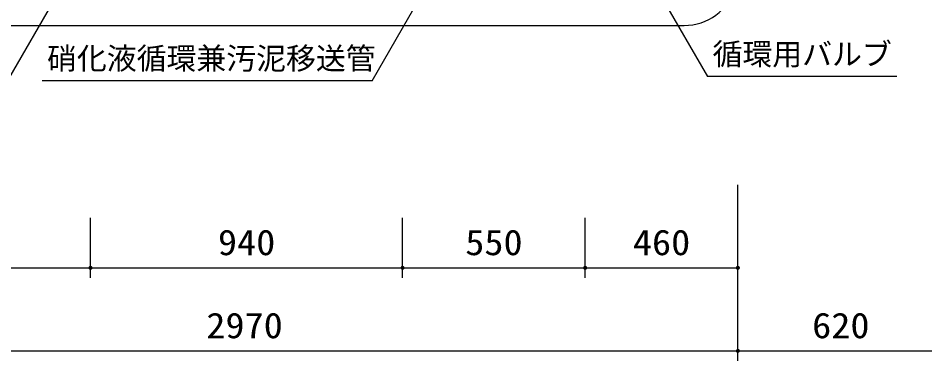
# Model space of a CAD drawing. Units: millimetres, scale not verified. Extents: x -8910 to 8910, y -6308 to 6308.
# Drawn here: x -5551 to -2820, y -176 to 855 of the extents above; entities that cross this region are included whole.
import ezdxf
from ezdxf.enums import TextEntityAlignment as Align

# ---------------------------------------------------------------- set-up
doc = ezdxf.new("R2010")
doc.units = ezdxf.units.MM
doc.header["$LTSCALE"] = 30
doc.layers.add('0-3_空気管', color=3, linetype='Continuous', lineweight=25)
doc.layers.add('0-5_製作', color=5, linetype='Continuous', lineweight=25)
doc.styles.add('ＭＳ ゴシック', font='')
doc.styles.get('ＭＳ ゴシック').set_extended_font_data('MS Gothic')

msp = doc.modelspace()

# ---------------------------------------------------------------- linework, layer by layer
at = {"layer": '0-3_空気管'}
for p, q in [((-4485.24, 666), (-4131.27, 1279.1)), ((-3818.2, 1274.51), (-3474.39, 679.02)), ((-5267.74, 1214.08), (-5580.47, 672.4)), ((-6191.78, 833.13), (-3544.54, 833.13)), ((-4485.24, 666), (-5479.31, 666)), ((-2904.68, 679.02), (-3474.39, 679.02))]:
    msp.add_line(p, q, dxfattribs=at)
msp.add_arc((-3544.54, 993.13), 160, 270, 342.9709, dxfattribs=at)
at = {"layer": '0-5_製作', "color": 2}
for p, q in [((-3383.14, 73.55), (-3383.14, 353.55)), ((-5333.16, 73.55), (-5333.16, 253.55)), ((-4393.16, 73.55), (-4393.16, 253.55)), ((-3843.17, 73.55), (-3843.17, 253.55)), ((-6353.18, 103.55), (-5333.16, 103.55)), ((-5333.16, 103.55), (-4393.16, 103.55)), ((-4393.16, 103.55), (-3843.17, 103.55)), ((-3843.17, 103.55), (-3383.14, 103.55)), ((-3383.14, -176.45), (-3383.14, 103.55)), ((-6353.18, -146.45), (-3383.14, -146.45)), ((-3383.14, -146.45), (-2763.16, -146.45))]:
    msp.add_line(p, q, dxfattribs=at)
at = {"layer": '0-5_製作'}
for points in [[(-5334.65, 109.36), (-5333.16, 103.55), (-5335.37, 109.13)], [(-5333.91, 109.5), (-5333.16, 103.55), (-5334.65, 109.36)], [(-5333.16, 109.55), (-5333.16, 103.55), (-5333.91, 109.5)], [(-5332.78, 109.54), (-5333.16, 103.55), (-5333.16, 109.55)], [(-5332.78, 109.54), (-5327.16, 103.55), (-5333.16, 103.55)], [(-5332.04, 109.44), (-5327.16, 103.55), (-5332.78, 109.54)], [(-5331.31, 109.26), (-5327.16, 103.55), (-5332.04, 109.44)], [(-5330.61, 108.98), (-5327.16, 103.55), (-5331.31, 109.26)], [(-4394.65, 109.36), (-4393.16, 103.55), (-4395.37, 109.13)], [(-4393.91, 109.5), (-4393.16, 103.55), (-4394.65, 109.36)], [(-4393.16, 109.55), (-4393.16, 103.55), (-4393.91, 109.5)], [(-4392.79, 109.54), (-4393.16, 103.55), (-4393.16, 109.55)], [(-4392.79, 109.54), (-4387.16, 103.55), (-4393.16, 103.55)], [(-4392.04, 109.44), (-4387.16, 103.55), (-4392.79, 109.54)], [(-4391.31, 109.26), (-4387.16, 103.55), (-4392.04, 109.44)], [(-4390.61, 108.98), (-4387.16, 103.55), (-4391.31, 109.26)], [(-3844.66, 109.36), (-3843.17, 103.55), (-3845.37, 109.13)], [(-3843.92, 109.5), (-3843.17, 103.55), (-3844.66, 109.36)], [(-3843.17, 109.55), (-3843.17, 103.55), (-3843.92, 109.5)], [(-3842.79, 109.54), (-3843.17, 103.55), (-3843.17, 109.55)], [(-3842.79, 109.54), (-3837.17, 103.55), (-3843.17, 103.55)], [(-3842.04, 109.44), (-3837.17, 103.55), (-3842.79, 109.54)], [(-3841.31, 109.26), (-3837.17, 103.55), (-3842.04, 109.44)], [(-3840.61, 108.98), (-3837.17, 103.55), (-3841.31, 109.26)], [(-3384.63, 109.36), (-3383.14, 103.55), (-3385.35, 109.13)], [(-3383.89, 109.5), (-3383.14, 103.55), (-3384.63, 109.36)], [(-3383.14, 109.55), (-3383.14, 103.55), (-3383.89, 109.5)], [(-3382.76, 109.54), (-3383.14, 103.55), (-3383.14, 109.55)], [(-3382.76, 109.54), (-3377.14, 103.55), (-3383.14, 103.55)], [(-3382.02, 109.44), (-3377.14, 103.55), (-3382.76, 109.54)], [(-3381.29, 109.26), (-3377.14, 103.55), (-3382.02, 109.44)], [(-3380.59, 108.98), (-3377.14, 103.55), (-3381.29, 109.26)], [(-5339.15, 103.93), (-5333.16, 103.55), (-5339.16, 103.55)], [(-5333.16, 103.55), (-5339.11, 102.8), (-5339.16, 103.55)], [(-5339.05, 104.67), (-5333.16, 103.55), (-5339.15, 103.93)], [(-5333.16, 103.55), (-5338.97, 102.06), (-5339.11, 102.8)], [(-5338.87, 105.4), (-5333.16, 103.55), (-5339.05, 104.67)], [(-5333.16, 103.55), (-5338.74, 101.34), (-5338.97, 102.06)], [(-5338.59, 106.1), (-5333.16, 103.55), (-5338.87, 105.4)], [(-5333.16, 103.55), (-5338.42, 100.66), (-5338.74, 101.34)], [(-5338.23, 106.76), (-5333.16, 103.55), (-5338.59, 106.1)], [(-5333.16, 103.55), (-5338.01, 100.02), (-5338.42, 100.66)], [(-5337.78, 107.37), (-5333.16, 103.55), (-5338.23, 106.76)], [(-5333.16, 103.55), (-5337.53, 99.44), (-5338.01, 100.02)], [(-5337.27, 107.92), (-5333.16, 103.55), (-5337.78, 107.37)], [(-5333.16, 103.55), (-5336.99, 98.93), (-5337.53, 99.44)], [(-5336.69, 108.4), (-5333.16, 103.55), (-5337.27, 107.92)], [(-5333.16, 103.55), (-5336.38, 98.48), (-5336.99, 98.93)], [(-5336.05, 108.81), (-5333.16, 103.55), (-5336.69, 108.4)], [(-5333.16, 103.55), (-5335.72, 98.12), (-5336.38, 98.48)], [(-5335.37, 109.13), (-5333.16, 103.55), (-5336.05, 108.81)], [(-5333.16, 103.55), (-5335.01, 97.84), (-5335.72, 98.12)], [(-5333.16, 103.55), (-5334.29, 97.66), (-5335.01, 97.84)], [(-5333.16, 103.55), (-5333.54, 97.56), (-5334.29, 97.66)], [(-5333.16, 103.55), (-5333.16, 97.55), (-5333.54, 97.56)], [(-5327.16, 103.55), (-5333.16, 97.55), (-5333.16, 103.55)], [(-5327.16, 103.55), (-5332.41, 97.6), (-5333.16, 97.55)], [(-5327.16, 103.55), (-5331.67, 97.74), (-5332.41, 97.6)], [(-5327.16, 103.55), (-5330.95, 97.97), (-5331.67, 97.74)], [(-5327.16, 103.55), (-5330.27, 98.29), (-5330.95, 97.97)], [(-5329.95, 108.62), (-5327.16, 103.55), (-5330.61, 108.98)], [(-5327.16, 103.55), (-5329.63, 98.7), (-5330.27, 98.29)], [(-5329.34, 108.17), (-5327.16, 103.55), (-5329.95, 108.62)], [(-5327.16, 103.55), (-5329.05, 99.18), (-5329.63, 98.7)], [(-5328.79, 107.66), (-5327.16, 103.55), (-5329.34, 108.17)], [(-5327.16, 103.55), (-5328.54, 99.72), (-5329.05, 99.18)], [(-5328.31, 107.08), (-5327.16, 103.55), (-5328.79, 107.66)], [(-5327.16, 103.55), (-5328.09, 100.33), (-5328.54, 99.72)], [(-5327.9, 106.44), (-5327.16, 103.55), (-5328.31, 107.08)], [(-5327.16, 103.55), (-5327.73, 100.99), (-5328.09, 100.33)], [(-5327.58, 105.76), (-5327.16, 103.55), (-5327.9, 106.44)], [(-5327.16, 103.55), (-5327.45, 101.7), (-5327.73, 100.99)], [(-5327.35, 105.04), (-5327.16, 103.55), (-5327.58, 105.76)], [(-5327.16, 103.55), (-5327.27, 102.43), (-5327.45, 101.7)], [(-5327.21, 104.3), (-5327.16, 103.55), (-5327.35, 105.04)], [(-5327.16, 103.55), (-5327.17, 103.17), (-5327.27, 102.43)], [(-4399.15, 103.93), (-4393.16, 103.55), (-4399.16, 103.55)], [(-4393.16, 103.55), (-4399.12, 102.8), (-4399.16, 103.55)], [(-4399.06, 104.67), (-4393.16, 103.55), (-4399.15, 103.93)], [(-4393.16, 103.55), (-4398.97, 102.06), (-4399.12, 102.8)], [(-4398.87, 105.4), (-4393.16, 103.55), (-4399.06, 104.67)], [(-4393.16, 103.55), (-4398.74, 101.34), (-4398.97, 102.06)], [(-4398.59, 106.1), (-4393.16, 103.55), (-4398.87, 105.4)], [(-4393.16, 103.55), (-4398.42, 100.66), (-4398.74, 101.34)], [(-4398.23, 106.76), (-4393.16, 103.55), (-4398.59, 106.1)], [(-4393.16, 103.55), (-4398.02, 100.02), (-4398.42, 100.66)], [(-4397.79, 107.37), (-4393.16, 103.55), (-4398.23, 106.76)], [(-4393.16, 103.55), (-4397.54, 99.44), (-4398.02, 100.02)], [(-4397.27, 107.92), (-4393.16, 103.55), (-4397.79, 107.37)], [(-4393.16, 103.55), (-4396.99, 98.93), (-4397.54, 99.44)], [(-4396.69, 108.4), (-4393.16, 103.55), (-4397.27, 107.92)], [(-4393.16, 103.55), (-4396.38, 98.48), (-4396.99, 98.93)], [(-4396.05, 108.81), (-4393.16, 103.55), (-4396.69, 108.4)], [(-4393.16, 103.55), (-4395.72, 98.12), (-4396.38, 98.48)], [(-4395.37, 109.13), (-4393.16, 103.55), (-4396.05, 108.81)], [(-4393.16, 103.55), (-4395.02, 97.84), (-4395.72, 98.12)], [(-4393.16, 103.55), (-4394.29, 97.66), (-4395.02, 97.84)], [(-4393.16, 103.55), (-4393.54, 97.56), (-4394.29, 97.66)], [(-4393.16, 103.55), (-4393.16, 97.55), (-4393.54, 97.56)], [(-4387.16, 103.55), (-4393.16, 97.55), (-4393.16, 103.55)], [(-4387.16, 103.55), (-4392.41, 97.6), (-4393.16, 97.55)], [(-4387.16, 103.55), (-4391.67, 97.74), (-4392.41, 97.6)], [(-4387.16, 103.55), (-4390.95, 97.97), (-4391.67, 97.74)], [(-4387.16, 103.55), (-4390.27, 98.29), (-4390.95, 97.97)], [(-4389.95, 108.62), (-4387.16, 103.55), (-4390.61, 108.98)], [(-4387.16, 103.55), (-4389.64, 98.7), (-4390.27, 98.29)], [(-4389.34, 108.17), (-4387.16, 103.55), (-4389.95, 108.62)], [(-4387.16, 103.55), (-4389.06, 99.18), (-4389.64, 98.7)], [(-4388.79, 107.66), (-4387.16, 103.55), (-4389.34, 108.17)], [(-4387.16, 103.55), (-4388.54, 99.72), (-4389.06, 99.18)], [(-4388.31, 107.08), (-4387.16, 103.55), (-4388.79, 107.66)], [(-4387.16, 103.55), (-4388.1, 100.33), (-4388.54, 99.72)], [(-4387.9, 106.44), (-4387.16, 103.55), (-4388.31, 107.08)], [(-4387.16, 103.55), (-4387.73, 100.99), (-4388.1, 100.33)], [(-4387.58, 105.76), (-4387.16, 103.55), (-4387.9, 106.44)], [(-4387.16, 103.55), (-4387.46, 101.7), (-4387.73, 100.99)], [(-4387.35, 105.04), (-4387.16, 103.55), (-4387.58, 105.76)], [(-4387.16, 103.55), (-4387.27, 102.43), (-4387.46, 101.7)], [(-4387.21, 104.3), (-4387.16, 103.55), (-4387.35, 105.04)], [(-4387.16, 103.55), (-4387.17, 103.17), (-4387.27, 102.43)], [(-3849.15, 103.93), (-3843.17, 103.55), (-3849.17, 103.55)], [(-3843.17, 103.55), (-3849.12, 102.8), (-3849.17, 103.55)], [(-3849.06, 104.67), (-3843.17, 103.55), (-3849.15, 103.93)], [(-3843.17, 103.55), (-3848.98, 102.06), (-3849.12, 102.8)], [(-3848.87, 105.4), (-3843.17, 103.55), (-3849.06, 104.67)], [(-3843.17, 103.55), (-3848.74, 101.34), (-3848.98, 102.06)], [(-3848.59, 106.1), (-3843.17, 103.55), (-3848.87, 105.4)], [(-3843.17, 103.55), (-3848.42, 100.66), (-3848.74, 101.34)], [(-3848.23, 106.76), (-3843.17, 103.55), (-3848.59, 106.1)], [(-3843.17, 103.55), (-3848.02, 100.02), (-3848.42, 100.66)], [(-3847.79, 107.37), (-3843.17, 103.55), (-3848.23, 106.76)], [(-3843.17, 103.55), (-3847.54, 99.44), (-3848.02, 100.02)], [(-3847.27, 107.92), (-3843.17, 103.55), (-3847.79, 107.37)], [(-3843.17, 103.55), (-3846.99, 98.93), (-3847.54, 99.44)], [(-3846.69, 108.4), (-3843.17, 103.55), (-3847.27, 107.92)], [(-3843.17, 103.55), (-3846.38, 98.48), (-3846.99, 98.93)], [(-3846.06, 108.81), (-3843.17, 103.55), (-3846.69, 108.4)], [(-3843.17, 103.55), (-3845.72, 98.12), (-3846.38, 98.48)], [(-3845.37, 109.13), (-3843.17, 103.55), (-3846.06, 108.81)], [(-3843.17, 103.55), (-3845.02, 97.84), (-3845.72, 98.12)], [(-3843.17, 103.55), (-3844.29, 97.66), (-3845.02, 97.84)], [(-3843.17, 103.55), (-3843.54, 97.56), (-3844.29, 97.66)], [(-3843.17, 103.55), (-3843.17, 97.55), (-3843.54, 97.56)], [(-3837.17, 103.55), (-3843.17, 97.55), (-3843.17, 103.55)], [(-3837.17, 103.55), (-3842.41, 97.6), (-3843.17, 97.55)], [(-3837.17, 103.55), (-3841.67, 97.74), (-3842.41, 97.6)], [(-3837.17, 103.55), (-3840.96, 97.97), (-3841.67, 97.74)], [(-3837.17, 103.55), (-3840.27, 98.29), (-3840.96, 97.97)], [(-3839.95, 108.62), (-3837.17, 103.55), (-3840.61, 108.98)], [(-3837.17, 103.55), (-3839.64, 98.7), (-3840.27, 98.29)], [(-3839.34, 108.17), (-3837.17, 103.55), (-3839.95, 108.62)], [(-3837.17, 103.55), (-3839.06, 99.18), (-3839.64, 98.7)], [(-3838.79, 107.66), (-3837.17, 103.55), (-3839.34, 108.17)], [(-3837.17, 103.55), (-3838.54, 99.72), (-3839.06, 99.18)], [(-3838.31, 107.08), (-3837.17, 103.55), (-3838.79, 107.66)], [(-3837.17, 103.55), (-3838.1, 100.33), (-3838.54, 99.72)], [(-3837.91, 106.44), (-3837.17, 103.55), (-3838.31, 107.08)], [(-3837.17, 103.55), (-3837.74, 100.99), (-3838.1, 100.33)], [(-3837.59, 105.76), (-3837.17, 103.55), (-3837.91, 106.44)], [(-3837.17, 103.55), (-3837.46, 101.7), (-3837.74, 100.99)], [(-3837.35, 105.04), (-3837.17, 103.55), (-3837.59, 105.76)], [(-3837.17, 103.55), (-3837.27, 102.43), (-3837.46, 101.7)], [(-3837.21, 104.3), (-3837.17, 103.55), (-3837.35, 105.04)], [(-3837.17, 103.55), (-3837.18, 103.17), (-3837.27, 102.43)], [(-3389.13, 103.93), (-3383.14, 103.55), (-3389.14, 103.55)], [(-3383.14, 103.55), (-3389.09, 102.8), (-3389.14, 103.55)], [(-3389.03, 104.67), (-3383.14, 103.55), (-3389.13, 103.93)], [(-3383.14, 103.55), (-3388.95, 102.06), (-3389.09, 102.8)], [(-3388.85, 105.4), (-3383.14, 103.55), (-3389.03, 104.67)], [(-3383.14, 103.55), (-3388.72, 101.34), (-3388.95, 102.06)], [(-3388.57, 106.1), (-3383.14, 103.55), (-3388.85, 105.4)], [(-3383.14, 103.55), (-3388.4, 100.66), (-3388.72, 101.34)], [(-3388.21, 106.76), (-3383.14, 103.55), (-3388.57, 106.1)], [(-3383.14, 103.55), (-3388, 100.02), (-3388.4, 100.66)], [(-3387.76, 107.37), (-3383.14, 103.55), (-3388.21, 106.76)], [(-3383.14, 103.55), (-3387.51, 99.44), (-3388, 100.02)], [(-3387.25, 107.92), (-3383.14, 103.55), (-3387.76, 107.37)], [(-3383.14, 103.55), (-3386.97, 98.93), (-3387.51, 99.44)], [(-3386.67, 108.4), (-3383.14, 103.55), (-3387.25, 107.92)], [(-3383.14, 103.55), (-3386.36, 98.48), (-3386.97, 98.93)], [(-3386.03, 108.81), (-3383.14, 103.55), (-3386.67, 108.4)], [(-3383.14, 103.55), (-3385.7, 98.12), (-3386.36, 98.48)], [(-3385.35, 109.13), (-3383.14, 103.55), (-3386.03, 108.81)], [(-3383.14, 103.55), (-3385, 97.84), (-3385.7, 98.12)], [(-3383.14, 103.55), (-3384.27, 97.66), (-3385, 97.84)], [(-3383.14, 103.55), (-3383.52, 97.56), (-3384.27, 97.66)], [(-3383.14, 103.55), (-3383.14, 97.55), (-3383.52, 97.56)], [(-3377.14, 103.55), (-3383.14, 97.55), (-3383.14, 103.55)], [(-3377.14, 103.55), (-3382.39, 97.6), (-3383.14, 97.55)], [(-3377.14, 103.55), (-3381.65, 97.74), (-3382.39, 97.6)], [(-3377.14, 103.55), (-3380.93, 97.97), (-3381.65, 97.74)], [(-3377.14, 103.55), (-3380.25, 98.29), (-3380.93, 97.97)], [(-3379.93, 108.62), (-3377.14, 103.55), (-3380.59, 108.98)], [(-3377.14, 103.55), (-3379.61, 98.7), (-3380.25, 98.29)], [(-3379.32, 108.17), (-3377.14, 103.55), (-3379.93, 108.62)], [(-3377.14, 103.55), (-3379.03, 99.18), (-3379.61, 98.7)], [(-3378.77, 107.66), (-3377.14, 103.55), (-3379.32, 108.17)], [(-3377.14, 103.55), (-3378.52, 99.72), (-3379.03, 99.18)], [(-3378.29, 107.08), (-3377.14, 103.55), (-3378.77, 107.66)], [(-3377.14, 103.55), (-3378.08, 100.33), (-3378.52, 99.72)], [(-3377.88, 106.44), (-3377.14, 103.55), (-3378.29, 107.08)], [(-3377.14, 103.55), (-3377.71, 100.99), (-3378.08, 100.33)], [(-3377.56, 105.76), (-3377.14, 103.55), (-3377.88, 106.44)], [(-3377.14, 103.55), (-3377.43, 101.7), (-3377.71, 100.99)], [(-3377.33, 105.04), (-3377.14, 103.55), (-3377.56, 105.76)], [(-3377.14, 103.55), (-3377.25, 102.43), (-3377.43, 101.7)], [(-3377.19, 104.3), (-3377.14, 103.55), (-3377.33, 105.04)], [(-3377.14, 103.55), (-3377.15, 103.17), (-3377.25, 102.43)], [(-3389.13, -146.07), (-3383.14, -146.45), (-3389.14, -146.45)], [(-3383.14, -146.45), (-3389.09, -147.2), (-3389.14, -146.45)], [(-3389.03, -145.33), (-3383.14, -146.45), (-3389.13, -146.07)], [(-3383.14, -146.45), (-3388.95, -147.94), (-3389.09, -147.2)], [(-3388.85, -144.6), (-3383.14, -146.45), (-3389.03, -145.33)], [(-3383.14, -146.45), (-3388.72, -148.66), (-3388.95, -147.94)], [(-3388.57, -143.9), (-3383.14, -146.45), (-3388.85, -144.6)], [(-3383.14, -146.45), (-3388.4, -149.34), (-3388.72, -148.66)], [(-3388.21, -143.24), (-3383.14, -146.45), (-3388.57, -143.9)], [(-3383.14, -146.45), (-3388, -149.98), (-3388.4, -149.34)], [(-3387.76, -142.63), (-3383.14, -146.45), (-3388.21, -143.24)], [(-3383.14, -146.45), (-3387.51, -150.56), (-3388, -149.98)], [(-3387.25, -142.08), (-3383.14, -146.45), (-3387.76, -142.63)], [(-3383.14, -146.45), (-3386.97, -151.07), (-3387.51, -150.56)], [(-3386.67, -141.6), (-3383.14, -146.45), (-3387.25, -142.08)], [(-3383.14, -146.45), (-3386.36, -151.52), (-3386.97, -151.07)], [(-3386.03, -141.19), (-3383.14, -146.45), (-3386.67, -141.6)], [(-3383.14, -146.45), (-3385.7, -151.88), (-3386.36, -151.52)], [(-3385.35, -140.87), (-3383.14, -146.45), (-3386.03, -141.19)], [(-3383.14, -146.45), (-3385, -152.16), (-3385.7, -151.88)], [(-3384.63, -140.64), (-3383.14, -146.45), (-3385.35, -140.87)], [(-3383.14, -146.45), (-3384.27, -152.34), (-3385, -152.16)], [(-3383.89, -140.5), (-3383.14, -146.45), (-3384.63, -140.64)], [(-3383.14, -146.45), (-3383.52, -152.44), (-3384.27, -152.34)], [(-3383.14, -140.45), (-3383.14, -146.45), (-3383.89, -140.5)], [(-3383.14, -146.45), (-3383.14, -152.45), (-3383.52, -152.44)], [(-3383.14, -140.45), (-3377.14, -146.45), (-3383.14, -146.45)], [(-3382.76, -140.46), (-3377.14, -146.45), (-3383.14, -140.45)], [(-3383.14, -146.45), (-3382.39, -152.4), (-3383.14, -152.45)], [(-3377.14, -146.45), (-3382.39, -152.4), (-3383.14, -146.45)], [(-3382.02, -140.56), (-3377.14, -146.45), (-3382.76, -140.46)], [(-3377.14, -146.45), (-3381.65, -152.26), (-3382.39, -152.4)], [(-3381.29, -140.74), (-3377.14, -146.45), (-3382.02, -140.56)], [(-3377.14, -146.45), (-3380.93, -152.03), (-3381.65, -152.26)], [(-3380.59, -141.02), (-3377.14, -146.45), (-3381.29, -140.74)], [(-3377.14, -146.45), (-3380.25, -151.71), (-3380.93, -152.03)], [(-3379.93, -141.38), (-3377.14, -146.45), (-3380.59, -141.02)], [(-3377.14, -146.45), (-3379.61, -151.3), (-3380.25, -151.71)], [(-3379.32, -141.83), (-3377.14, -146.45), (-3379.93, -141.38)], [(-3377.14, -146.45), (-3379.03, -150.82), (-3379.61, -151.3)], [(-3378.77, -142.34), (-3377.14, -146.45), (-3379.32, -141.83)], [(-3377.14, -146.45), (-3378.52, -150.28), (-3379.03, -150.82)], [(-3378.29, -142.92), (-3377.14, -146.45), (-3378.77, -142.34)], [(-3377.14, -146.45), (-3378.08, -149.67), (-3378.52, -150.28)], [(-3377.88, -143.56), (-3377.14, -146.45), (-3378.29, -142.92)], [(-3377.14, -146.45), (-3377.71, -149.01), (-3378.08, -149.67)], [(-3377.56, -144.24), (-3377.14, -146.45), (-3377.88, -143.56)], [(-3377.14, -146.45), (-3377.43, -148.3), (-3377.71, -149.01)], [(-3377.33, -144.96), (-3377.14, -146.45), (-3377.56, -144.24)], [(-3377.14, -146.45), (-3377.25, -147.57), (-3377.43, -148.3)], [(-3377.19, -145.7), (-3377.14, -146.45), (-3377.33, -144.96)], [(-3377.14, -146.45), (-3377.15, -146.83), (-3377.25, -147.57)]]:
    msp.add_solid(points, dxfattribs=at)

# ---------------------------------------------------------------- texts
at = {"layer": '0-3_空気管', "color": 4, "style": 'ＭＳ ゴシック'}
for s, p in [('硝化液循環兼汚泥移送管', (-5464.31, 681)), ('循環用バルブ', (-3459.39, 694.02))]:
    msp.add_text(s, height=65.98, dxfattribs=at).set_placement(p, align=Align.BOTTOM_LEFT)
at = {"layer": '0-5_製作', "color": 4, "style": 'ＭＳ ゴシック', "width": 1.1}
for s, p in [('940', (-4949.41, 118.55)), ('550', (-4204.41, 118.55)), ('460', (-3699.4, 118.55)), ('2970', (-4984.41, -131.45)), ('620', (-3159.4, -131.45))]:
    msp.add_text(s, height=76.98, dxfattribs=at).set_placement(p, align=Align.BOTTOM_LEFT)

doc.saveas('drawing.dxf')
